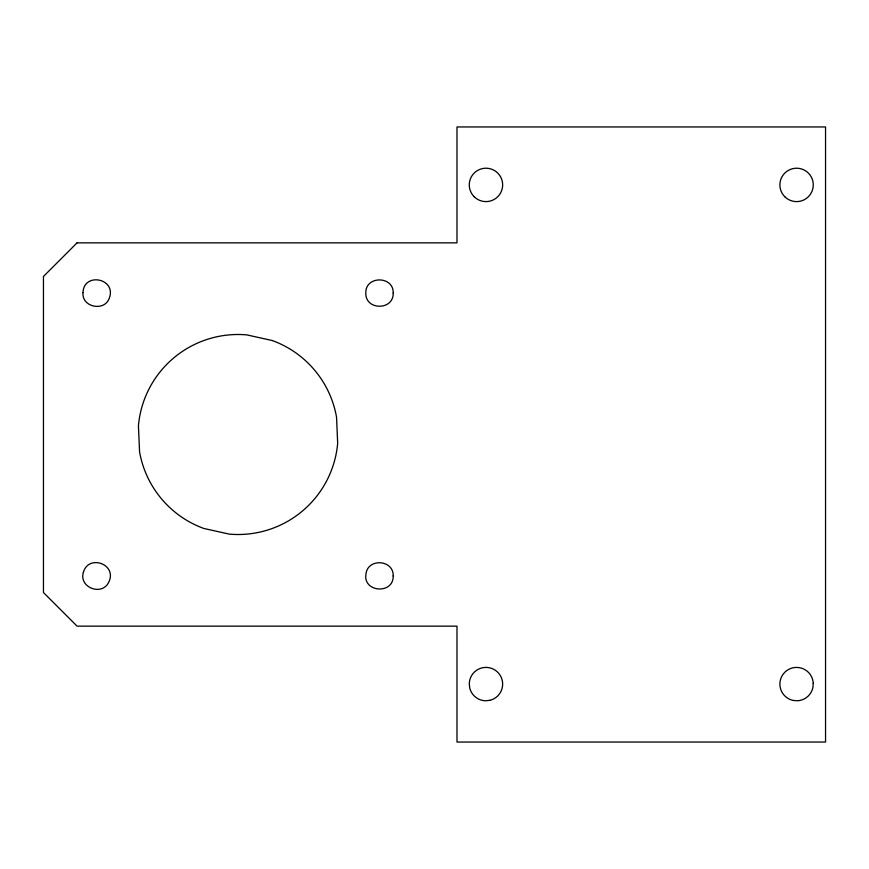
<?xml version="1.0" encoding="UTF-8"?>
<svg xmlns="http://www.w3.org/2000/svg" width="869" height="869" viewBox="0 0 869 869"><rect width="100%" height="100%" fill="white"/><g stroke="black" fill="none" stroke-linecap="round" stroke-linejoin="round"><path stroke-width="1.3" d="M813.243 683.295L812.884 687.64A16.685 16.685 0 0 1 797.373 700.772L793.028 700.403A16.685 16.685 0 0 1 780.014 681.991A16.685 16.685 0 0 1 797.231 667.425A16.685 16.685 0 0 1 813.243 683.295M393.201 293.049C393.755 310.7 365.208 310.548 365.816 293.049C365.219 275.462 393.776 275.669 393.201 293.049M83.37 572.432C78.721 587.248 101.304 596.221 108.451 582.795C118.26 564.481 88.475 553.586 83.37 572.432M82.99 292.571C81.577 307.528 105.095 311.982 109.461 297.73C116.327 278.373 83.75 271.878 82.99 292.571M393.201 575.951C393.657 594.831 362.275 592.462 366.023 573.573C368.217 557.811 393.776 559.799 393.201 575.951M77.069 242.853L43.45 276.472L43.45 592.528L77.069 626.147L456.985 626.147L456.985 742.05L825.55 742.05L825.55 126.95L456.985 126.95L456.985 242.853L77.069 242.853M489.888 700.316L485.554 700.783A16.685 16.685 0 0 1 469.738 688.031L469.282 683.697A16.685 16.685 0 0 1 484.913 667.435A16.685 16.685 0 0 1 502.467 681.6A16.685 16.685 0 0 1 489.888 700.316M272.258 340.529L246.774 334.88A100 100 0 0 0 138.432 425.788L139.572 451.869A100 100 0 0 0 203.846 528.471L229.34 534.131A100 100 0 0 0 337.672 443.212L336.542 417.131A100 100 0 0 0 272.258 340.529M784.772 196.709A16.685 16.685 0 0 0 812.7 189.225A16.685 16.685 0 0 0 792.256 168.782A16.685 16.685 0 0 0 784.772 196.709M474.159 196.709A16.685 16.685 0 0 0 502.086 189.225A16.685 16.685 0 0 0 481.643 168.782A16.685 16.685 0 0 0 474.159 196.709"/></g></svg>
